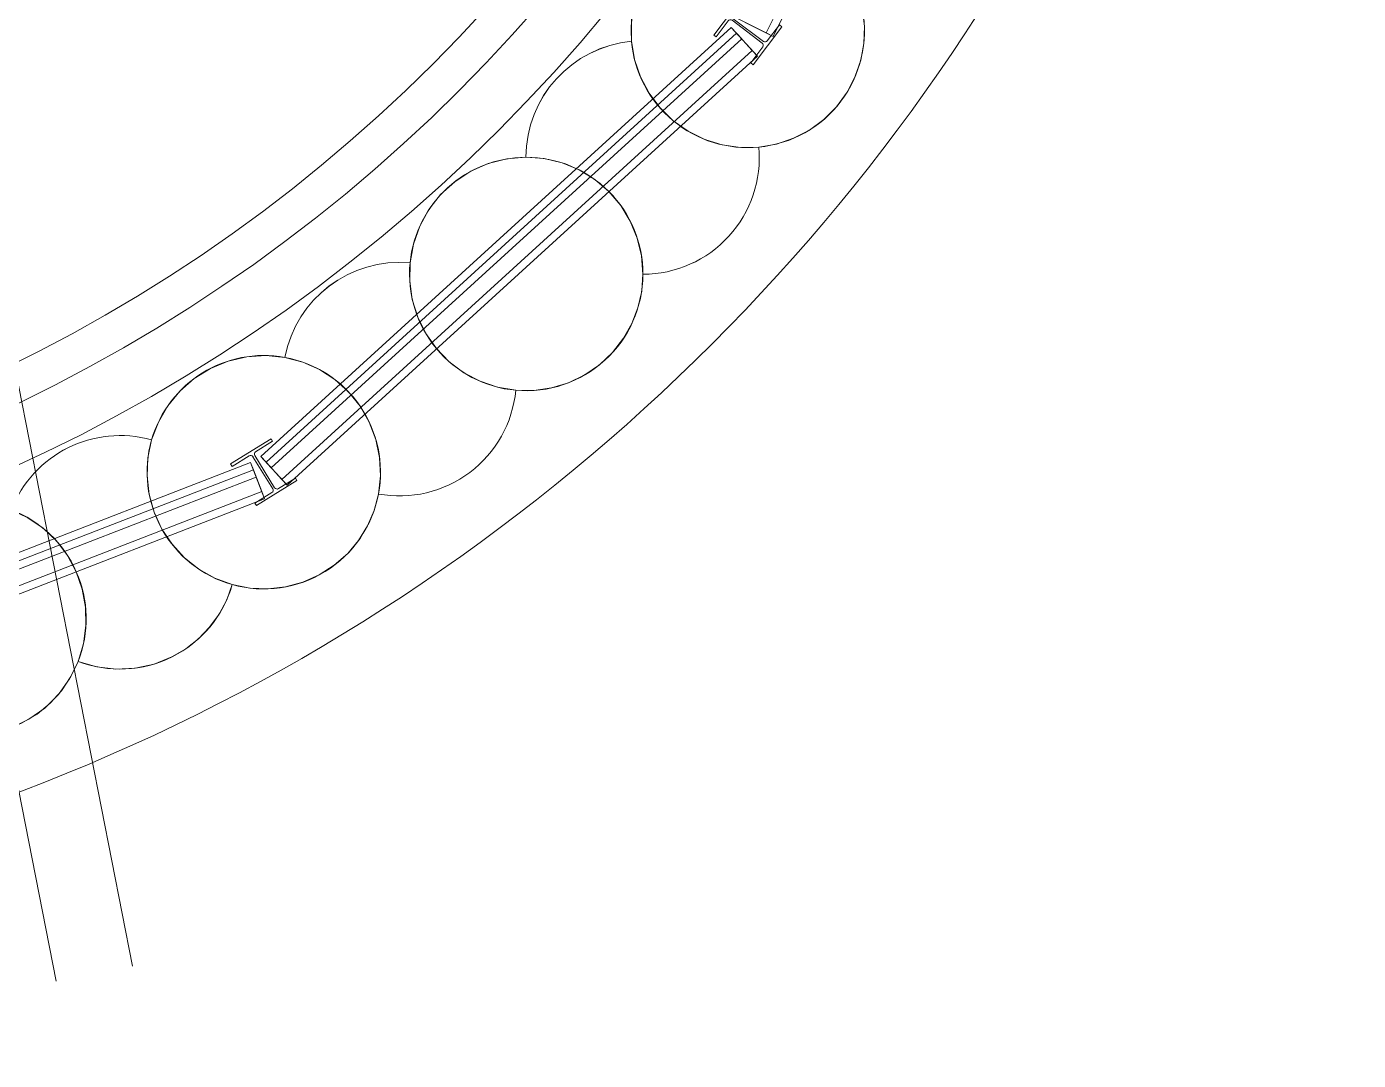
# Model space of a CAD drawing. Header units: metres. Extents: x 1753726 to 1755216, y 5920592 to 5921703.
# Drawn here: x 1754508.888 to 1754513.167, y 5921233.554 to 5921236.874 of the extents above; entities that cross this region are included whole.
import ezdxf

# ---------------------------------------------------------------- set-up
doc = ezdxf.new("R2010")
doc.units = ezdxf.units.M
doc.linetypes.add('HIDDEN2', pattern=[4.7625, 3.175, -1.5875])
for name, color, linetype, lineweight in [('A-FLOR-____-OTLN', 9, 'Continuous', 9), ('A-WALL-____-OTLN', 2, 'Continuous', 9), ('P-PIPE-____-OTLN', 6, 'HIDDEN2', 18), ('S-BEAM-____-OTLN', 7, 'Continuous', 9), ('S-FNDN-____-OTLN', 7, 'Continuous', 9)]:
    doc.layers.add(name, color=color, linetype=linetype, lineweight=lineweight)

# ---------------------------------------------------------------- blocks, each defined once
blk = doc.blocks.new('308492-ARUP-TUTB-MOD-0001_rvt-1-X-ARUP-GL-HERNE_BAY_ALIGNMENT')
at = {"layer": 'P-PIPE-____-OTLN'}
for p, q in [((1754522.9893, 5921163.7571), (1754508.3451, 5921238.3533)), ((1754522.7439, 5921163.709), (1754508.0998, 5921238.3052))]:
    blk.add_line(p, q, dxfattribs=at)
blk = doc.blocks.new('Arup_Beam_Steel I Section_UC_AU1 - 150UC30-4470266-X-ARUP-GL-HERNE_BAY_ALIGNMENT')
at = {"layer": 'S-BEAM-____-OTLN'}
for p, q in [((1754511.188, 5921236.9694), (1754511.0958, 5921236.8473)), ((1754511.0958, 5921236.8473), (1754511.188, 5921236.9694)), ((1754511.1567, 5921236.9124), (1754511.1955, 5921236.9637)), ((1754511.1955, 5921236.9637), (1754511.1567, 5921236.9124)), ((1754511.1955, 5921236.9637), (1754511.188, 5921236.9694)), ((1754511.188, 5921236.9694), (1754511.1955, 5921236.9637)), ((1754511.1033, 5921236.8416), (1754511.142, 5921236.8929)), ((1754511.142, 5921236.8929), (1754511.1033, 5921236.8416)), ((1754511.1545, 5921236.8947), (1754511.2514, 5921236.8215)), ((1754511.2514, 5921236.8215), (1754511.1545, 5921236.8947)), ((1754511.2553, 5921236.8268), (1754511.1585, 5921236.8999)), ((1754511.1585, 5921236.8999), (1754511.2553, 5921236.8268)), ((1754511.3065, 5921236.8798), (1754511.2678, 5921236.8285)), ((1754511.2678, 5921236.8285), (1754511.3065, 5921236.8798)), ((1754511.314, 5921236.8742), (1754511.3065, 5921236.8798)), ((1754511.3065, 5921236.8798), (1754511.314, 5921236.8742)), ((1754511.0958, 5921236.8473), (1754511.1033, 5921236.8416)), ((1754511.1033, 5921236.8416), (1754511.0958, 5921236.8473)), ((1754511.2218, 5921236.7521), (1754511.314, 5921236.8742)), ((1754511.314, 5921236.8742), (1754511.2218, 5921236.7521)), ((1754511.2531, 5921236.809), (1754511.2143, 5921236.7577)), ((1754511.2143, 5921236.7577), (1754511.2531, 5921236.809)), ((1754511.2143, 5921236.7577), (1754511.2218, 5921236.7521)), ((1754511.2218, 5921236.7521), (1754511.2143, 5921236.7577))]:
    blk.add_line(p, q, dxfattribs=at)
for centre, major_axis, start_param, end_param in [((1754511.1491, 5921236.8876), (-0.0033, 0.00827), 5.256962, 6.827759), ((1754511.1491, 5921236.8876), (-0.0033, 0.00827), 5.256962, 6.827759), ((1754511.1638, 5921236.907), (-0.00062, 0.00888), 0.854698, 2.425494), ((1754511.1638, 5921236.907), (-0.00062, 0.00888), 0.854698, 2.425494), ((1754511.246, 5921236.8144), (-0.00062, 0.00888), 3.996291, 5.567087), ((1754511.246, 5921236.8144), (-0.00062, 0.00888), 3.996291, 5.567087), ((1754511.2607, 5921236.8339), (-0.00239, 0.00857), 2.223048, 3.793845), ((1754511.2607, 5921236.8339), (-0.00239, 0.00857), 2.223048, 3.793845)]:
    blk.add_ellipse(centre, major_axis=major_axis, ratio=1, start_param=start_param, end_param=end_param, dxfattribs=at)
blk = doc.blocks.new('Arup_Beam_Steel I Section_UC_AU1 - 150UC30-4470267-X-ARUP-GL-HERNE_BAY_ALIGNMENT')
at = {"layer": 'S-BEAM-____-OTLN'}
for p, q in [((1754509.6735, 5921235.5507), (1754509.5434, 5921235.4702)), ((1754509.5434, 5921235.4702), (1754509.6735, 5921235.5507)), ((1754509.6785, 5921235.5427), (1754509.6735, 5921235.5507)), ((1754509.6735, 5921235.5507), (1754509.6785, 5921235.5427)), ((1754509.6238, 5921235.5089), (1754509.6785, 5921235.5427)), ((1754509.6785, 5921235.5427), (1754509.6238, 5921235.5089)), ((1754509.5434, 5921235.4702), (1754509.5484, 5921235.4622)), ((1754509.5484, 5921235.4622), (1754509.5434, 5921235.4702)), ((1754509.5484, 5921235.4622), (1754509.6031, 5921235.4961)), ((1754509.6031, 5921235.4961), (1754509.5484, 5921235.4622)), ((1754509.6153, 5921235.4932), (1754509.6792, 5921235.39)), ((1754509.6792, 5921235.39), (1754509.6153, 5921235.4932)), ((1754509.6848, 5921235.3934), (1754509.6209, 5921235.4966)), ((1754509.6209, 5921235.4966), (1754509.6848, 5921235.3934)), ((1754509.7518, 5921235.4244), (1754509.6971, 5921235.3905)), ((1754509.6971, 5921235.3905), (1754509.7518, 5921235.4244)), ((1754509.7567, 5921235.4164), (1754509.7518, 5921235.4244)), ((1754509.7518, 5921235.4244), (1754509.7567, 5921235.4164)), ((1754509.6763, 5921235.3777), (1754509.6217, 5921235.3439)), ((1754509.6217, 5921235.3439), (1754509.6763, 5921235.3777)), ((1754509.6266, 5921235.3359), (1754509.7567, 5921235.4164)), ((1754509.7567, 5921235.4164), (1754509.6266, 5921235.3359)), ((1754509.6217, 5921235.3439), (1754509.6266, 5921235.3359)), ((1754509.6266, 5921235.3359), (1754509.6217, 5921235.3439))]:
    blk.add_line(p, q, dxfattribs=at)
for centre, major_axis, start_param, end_param in [((1754509.6285, 5921235.5013), (-0.00778, 0.00433), 5.774986, 7.345783), ((1754509.6285, 5921235.5013), (-0.00778, 0.00433), 5.774986, 7.345783), ((1754509.6078, 5921235.4885), (-0.00889, 0.0004), 3.740543, 5.311339), ((1754509.6078, 5921235.4885), (-0.00889, 0.0004), 3.740543, 5.311339), ((1754509.6717, 5921235.3853), (0.0082, 0.00346), 4.867099, 6.437895), ((1754509.6717, 5921235.3853), (0.0082, 0.00346), 4.867099, 6.437895), ((1754509.6924, 5921235.3981), (0.00433, 0.00778), 2.633394, 4.20419), ((1754509.6924, 5921235.3981), (0.00433, 0.00778), 2.633394, 4.20419)]:
    blk.add_ellipse(centre, major_axis=major_axis, ratio=1, start_param=start_param, end_param=end_param, dxfattribs=at)
blk = doc.blocks.new('308492-ARUP-STTW-MOD-0300_rvt-1-X-ARUP-GL-HERNE_BAY_ALIGNMENT')
at = {"layer": 'A-FLOR-____-OTLN'}
blk.add_arc((1754506.6363, 5921240.3108), 5.33, 180, 0, dxfattribs=at)
blk.add_arc((1754506.6363, 5921240.3108), 5.33, 180, 0, dxfattribs=at)
at = {"layer": 'A-WALL-____-OTLN'}
for p, q in [((1754511.264, 5921236.8543), (1754512.1778, 5921238.6894)), ((1754511.2864, 5921236.8432), (1754512.2002, 5921238.6783)), ((1754512.2002, 5921238.6783), (1754511.2864, 5921236.8432)), ((1754511.2864, 5921236.8432), (1754511.1745, 5921236.8989)), ((1754511.264, 5921236.8543), (1754511.1969, 5921236.8878)), ((1754511.1517, 5921236.872), (1754509.6404, 5921235.4943)), ((1754509.6404, 5921235.4943), (1754511.1517, 5921236.872)), ((1754511.1517, 5921236.872), (1754509.6404, 5921235.4943)), ((1754509.6404, 5921235.4943), (1754511.1517, 5921236.872)), ((1754511.1685, 5921236.8536), (1754509.6573, 5921235.4759)), ((1754511.1854, 5921236.8351), (1754509.6741, 5921235.4574)), ((1754509.6741, 5921235.4574), (1754511.1854, 5921236.8351)), ((1754511.1517, 5921236.872), (1754511.2359, 5921236.7797)), ((1754511.1517, 5921236.872), (1754511.1685, 5921236.8536)), ((1754511.1517, 5921236.872), (1754511.1854, 5921236.8351)), ((1754511.1854, 5921236.8351), (1754511.1517, 5921236.872)), ((1754511.2191, 5921236.7981), (1754511.1685, 5921236.8536)), ((1754511.2864, 5921236.8432), (1754511.264, 5921236.8543)), ((1754509.7078, 5921235.4204), (1754511.2191, 5921236.7981)), ((1754511.2191, 5921236.7981), (1754511.2359, 5921236.7797)), ((1754509.7246, 5921235.402), (1754511.2359, 5921236.7797)), ((1754511.2359, 5921236.7797), (1754509.7246, 5921235.402)), ((1754509.6074, 5921235.4742), (1754507.6959, 5921234.7337)), ((1754507.6959, 5921234.7337), (1754509.6074, 5921235.4742)), ((1754509.6074, 5921235.4742), (1754507.6959, 5921234.7337)), ((1754507.6959, 5921234.7337), (1754509.6074, 5921235.4742)), ((1754509.6074, 5921235.4742), (1754509.6526, 5921235.3577)), ((1754509.6074, 5921235.4742), (1754509.6165, 5921235.4509)), ((1754509.6074, 5921235.4742), (1754509.6255, 5921235.4276)), ((1754509.6255, 5921235.4276), (1754509.6074, 5921235.4742)), ((1754509.7246, 5921235.402), (1754509.6404, 5921235.4943)), ((1754509.6573, 5921235.4759), (1754509.6404, 5921235.4943)), ((1754509.6741, 5921235.4574), (1754509.6404, 5921235.4943)), ((1754509.6741, 5921235.4574), (1754509.6404, 5921235.4943)), ((1754509.7078, 5921235.4204), (1754509.6573, 5921235.4759)), ((1754509.6165, 5921235.4509), (1754507.7049, 5921234.7104)), ((1754509.6255, 5921235.4276), (1754507.7139, 5921234.6871)), ((1754507.7139, 5921234.6871), (1754509.6255, 5921235.4276)), ((1754509.6436, 5921235.381), (1754509.6165, 5921235.4509)), ((1754509.7246, 5921235.402), (1754509.7078, 5921235.4204)), ((1754507.732, 5921234.6404), (1754509.6436, 5921235.381)), ((1754509.6436, 5921235.381), (1754509.6526, 5921235.3577)), ((1754507.741, 5921234.6171), (1754509.6526, 5921235.3577)), ((1754509.6526, 5921235.3577), (1754507.741, 5921234.6171))]:
    blk.add_line(p, q, dxfattribs=at)
at = {"layer": 'S-BEAM-____-OTLN'}
for radius in [5.33, 5.33, 5.33, 5.33, 5.03, 5.03, 5.03, 5.03]:
    blk.add_arc((1754506.6363, 5921240.3108), radius, 180, 0, dxfattribs=at)
at = {"layer": 'S-FNDN-____-OTLN', "flags": 128}
for points in [[(1754510.8314, 5921236.8272), (1754510.8309, 5921236.8881), (1754510.8403, 5921236.9484), (1754510.8593, 5921237.0063)], [(1754510.8593, 5921237.0063), (1754510.8403, 5921236.9484), (1754510.8309, 5921236.8881), (1754510.8314, 5921236.8272)], [(1754511.5737, 5921236.9285), (1754511.5797, 5921236.8745), (1754511.5777, 5921236.8201), (1754511.5679, 5921236.7667), (1754511.5505, 5921236.7151)], [(1754511.5505, 5921236.7151), (1754511.5679, 5921236.7667), (1754511.5777, 5921236.8201), (1754511.5797, 5921236.8745), (1754511.5737, 5921236.9285)], [(1754511.2406, 5921236.4874), (1754511.1815, 5921236.4864), (1754511.1231, 5921236.4948), (1754511.0666, 5921236.5121), (1754511.0136, 5921236.5382), (1754510.9653, 5921236.5722), (1754510.923, 5921236.6134), (1754510.8877, 5921236.6607), (1754510.8602, 5921236.713), (1754510.8413, 5921236.7689), (1754510.8314, 5921236.8272)], [(1754510.8314, 5921236.8272), (1754510.8413, 5921236.7689), (1754510.8602, 5921236.713), (1754510.8877, 5921236.6607), (1754510.923, 5921236.6134), (1754510.9653, 5921236.5722), (1754511.0136, 5921236.5382), (1754511.0666, 5921236.5121), (1754511.1231, 5921236.4948), (1754511.1815, 5921236.4864), (1754511.2406, 5921236.4874)], [(1754511.5505, 5921236.7151), (1754511.5241, 5921236.6639), (1754511.4902, 5921236.6173), (1754511.4495, 5921236.5765), (1754511.4031, 5921236.5423), (1754511.3519, 5921236.5157), (1754511.2974, 5921236.4973), (1754511.2406, 5921236.4874)], [(1754511.2406, 5921236.4874), (1754511.2974, 5921236.4973), (1754511.3519, 5921236.5157), (1754511.4031, 5921236.5423), (1754511.4495, 5921236.5765), (1754511.4902, 5921236.6173), (1754511.5241, 5921236.6639), (1754511.5505, 5921236.7151)], [(1754510.1802, 5921236.2866), (1754510.2182, 5921236.3349), (1754510.2635, 5921236.3764), (1754510.315, 5921236.41), (1754510.3713, 5921236.4346), (1754510.4309, 5921236.4498), (1754510.4921, 5921236.455)], [(1754510.4921, 5921236.455), (1754510.4309, 5921236.4498), (1754510.3713, 5921236.4346), (1754510.315, 5921236.41), (1754510.2635, 5921236.3764), (1754510.2182, 5921236.3349), (1754510.1802, 5921236.2866)], [(1754510.4921, 5921236.455), (1754510.551, 5921236.4505), (1754510.6084, 5921236.4368), (1754510.663, 5921236.4143), (1754510.7134, 5921236.3835), (1754510.7583, 5921236.3451), (1754510.7967, 5921236.3002), (1754510.8275, 5921236.2498), (1754510.85, 5921236.1952), (1754510.8637, 5921236.1378), (1754510.8682, 5921236.0789)], [(1754510.8682, 5921236.0789), (1754510.8637, 5921236.1378), (1754510.85, 5921236.1952), (1754510.8275, 5921236.2498), (1754510.7967, 5921236.3002), (1754510.7583, 5921236.3451), (1754510.7134, 5921236.3835), (1754510.663, 5921236.4143), (1754510.6084, 5921236.4368), (1754510.551, 5921236.4505), (1754510.4921, 5921236.455)], [(1754510.1199, 5921236.1156), (1754510.1306, 5921236.1757), (1754510.1509, 5921236.2331), (1754510.1802, 5921236.2866)], [(1754510.1802, 5921236.2866), (1754510.1509, 5921236.2331), (1754510.1306, 5921236.1757), (1754510.1199, 5921236.1156)], [(1754510.4597, 5921235.7065), (1754510.4014, 5921235.7164), (1754510.3455, 5921235.7353), (1754510.2932, 5921235.7628), (1754510.2458, 5921235.7981), (1754510.2047, 5921235.8404), (1754510.1706, 5921235.8887), (1754510.1446, 5921235.9417), (1754510.1272, 5921235.9981), (1754510.1189, 5921236.0566), (1754510.1199, 5921236.1156)], [(1754510.1199, 5921236.1156), (1754510.1189, 5921236.0566), (1754510.1272, 5921235.9981), (1754510.1446, 5921235.9417), (1754510.1706, 5921235.8887), (1754510.2047, 5921235.8404), (1754510.2458, 5921235.7981), (1754510.2932, 5921235.7628), (1754510.3455, 5921235.7353), (1754510.4014, 5921235.7164), (1754510.4597, 5921235.7065)], [(1754510.8682, 5921236.0789), (1754510.8641, 5921236.0247), (1754510.8522, 5921235.9716), (1754510.8327, 5921235.9208), (1754510.8061, 5921235.8733)], [(1754510.8061, 5921235.8733), (1754510.8327, 5921235.9208), (1754510.8522, 5921235.9716), (1754510.8641, 5921236.0247), (1754510.8682, 5921236.0789)], [(1754510.8061, 5921235.8733), (1754510.7707, 5921235.8278), (1754510.7288, 5921235.7883), (1754510.6814, 5921235.7556), (1754510.6294, 5921235.7306), (1754510.5743, 5921235.7139), (1754510.5173, 5921235.7057), (1754510.4597, 5921235.7065)], [(1754510.4597, 5921235.7065), (1754510.5173, 5921235.7057), (1754510.5743, 5921235.7139), (1754510.6294, 5921235.7306), (1754510.6814, 5921235.7556), (1754510.7288, 5921235.7883), (1754510.7707, 5921235.8278), (1754510.8061, 5921235.8733)], [(1754509.3804, 5921235.7039), (1754509.4266, 5921235.7445), (1754509.4788, 5921235.7769), (1754509.5356, 5921235.8004), (1754509.5955, 5921235.8143), (1754509.6568, 5921235.8182), (1754509.7179, 5921235.8121)], [(1754509.7179, 5921235.8121), (1754509.6568, 5921235.8182), (1754509.5955, 5921235.8143), (1754509.5356, 5921235.8004), (1754509.4788, 5921235.7769), (1754509.4266, 5921235.7445), (1754509.3804, 5921235.7039)], [(1754509.7179, 5921235.8121), (1754509.775, 5921235.7969), (1754509.8289, 5921235.7729), (1754509.8785, 5921235.7407), (1754509.9223, 5921235.7012), (1754509.9594, 5921235.6552), (1754509.9889, 5921235.604), (1754510.0099, 5921235.5488), (1754510.022, 5921235.491), (1754510.0249, 5921235.432), (1754510.0185, 5921235.3733)], [(1754510.0185, 5921235.3733), (1754510.0249, 5921235.432), (1754510.022, 5921235.491), (1754510.0099, 5921235.5488), (1754509.9889, 5921235.604), (1754509.9594, 5921235.6552), (1754509.9223, 5921235.7012), (1754509.8785, 5921235.7407), (1754509.8289, 5921235.7729), (1754509.775, 5921235.7969), (1754509.7179, 5921235.8121)], [(1754509.2897, 5921235.5469), (1754509.3112, 5921235.604), (1754509.3418, 5921235.6568), (1754509.3804, 5921235.7039)], [(1754509.3804, 5921235.7039), (1754509.3418, 5921235.6568), (1754509.3112, 5921235.604), (1754509.2897, 5921235.5469)], [(1754509.5485, 5921235.0823), (1754509.4931, 5921235.1027), (1754509.4416, 5921235.1316), (1754509.3952, 5921235.1682), (1754509.3552, 5921235.2117), (1754509.3225, 5921235.2608), (1754509.2979, 5921235.3145), (1754509.282, 5921235.3714), (1754509.2753, 5921235.4301), (1754509.2779, 5921235.4891), (1754509.2897, 5921235.5469)], [(1754509.2897, 5921235.5469), (1754509.2779, 5921235.4891), (1754509.2753, 5921235.4301), (1754509.282, 5921235.3714), (1754509.2979, 5921235.3145), (1754509.3225, 5921235.2608), (1754509.3552, 5921235.2117), (1754509.3952, 5921235.1682), (1754509.4416, 5921235.1316), (1754509.4931, 5921235.1027), (1754509.5485, 5921235.0823)], [(1754510.0185, 5921235.3733), (1754510.0045, 5921235.3208), (1754509.983, 5921235.2708), (1754509.9546, 5921235.2245), (1754509.9197, 5921235.1827)], [(1754509.9197, 5921235.1827), (1754509.9546, 5921235.2245), (1754509.983, 5921235.2708), (1754510.0045, 5921235.3208), (1754510.0185, 5921235.3733)], [(1754508.8388, 5921235.3224), (1754508.8921, 5921235.297), (1754508.9407, 5921235.2635), (1754508.9835, 5921235.2228), (1754509.0194, 5921235.1759), (1754509.0474, 5921235.1239), (1754509.0669, 5921235.0681), (1754509.0775, 5921235.01), (1754509.0787, 5921234.951), (1754509.0707, 5921234.8924), (1754509.0536, 5921234.8359)], [(1754509.0536, 5921234.8359), (1754509.0707, 5921234.8924), (1754509.0787, 5921234.951), (1754509.0775, 5921235.01), (1754509.0669, 5921235.0681), (1754509.0474, 5921235.1239), (1754509.0194, 5921235.1759), (1754508.9835, 5921235.2228), (1754508.9407, 5921235.2635), (1754508.8921, 5921235.297), (1754508.8388, 5921235.3224)], [(1754509.9197, 5921235.1827), (1754509.8766, 5921235.1444), (1754509.8281, 5921235.1133), (1754509.7755, 5921235.0899), (1754509.7198, 5921235.0748), (1754509.6626, 5921235.0685), (1754509.605, 5921235.071), (1754509.5485, 5921235.0823)], [(1754509.5485, 5921235.0823), (1754509.605, 5921235.071), (1754509.6626, 5921235.0685), (1754509.7198, 5921235.0748), (1754509.7755, 5921235.0899), (1754509.8281, 5921235.1133), (1754509.8766, 5921235.1444), (1754509.9197, 5921235.1827)], [(1754509.5485, 5921235.0823), (1754509.5308, 5921235.0336), (1754509.5065, 5921234.9878), (1754509.4761, 5921234.9458), (1754509.4403, 5921234.9084), (1754509.3996, 5921234.8763), (1754509.3549, 5921234.8501)], [(1754509.3549, 5921234.8501), (1754509.3996, 5921234.8763), (1754509.4403, 5921234.9084), (1754509.4761, 5921234.9458), (1754509.5065, 5921234.9878), (1754509.5308, 5921235.0336), (1754509.5485, 5921235.0823)], [(1754509.0534, 5921234.8354), (1754509.0261, 5921234.7798), (1754508.99, 5921234.7294), (1754508.9461, 5921234.6857), (1754508.8956, 5921234.6498), (1754508.8398, 5921234.6227), (1754508.7804, 5921234.6052), (1754508.7189, 5921234.5977), (1754508.657, 5921234.6004), (1754508.5964, 5921234.6133), (1754508.5387, 5921234.636)], [(1754508.5387, 5921234.636), (1754508.5964, 5921234.6133), (1754508.657, 5921234.6004), (1754508.7189, 5921234.5977), (1754508.7804, 5921234.6052), (1754508.8398, 5921234.6227), (1754508.8956, 5921234.6498), (1754508.9461, 5921234.6857), (1754508.99, 5921234.7294), (1754509.0261, 5921234.7798), (1754509.0534, 5921234.8354)], [(1754509.0536, 5921234.8359), (1754509.0302, 5921234.7868), (1754509, 5921234.7416), (1754508.9635, 5921234.7013), (1754508.9215, 5921234.6667)], [(1754508.9215, 5921234.6667), (1754508.9635, 5921234.7013), (1754509, 5921234.7416), (1754509.0302, 5921234.7868), (1754509.0536, 5921234.8359)], [(1754509.3549, 5921234.8501), (1754509.2973, 5921234.8272), (1754509.2367, 5921234.8141), (1754509.1747, 5921234.8112), (1754509.1132, 5921234.8186), (1754509.0536, 5921234.8359)], [(1754509.0536, 5921234.8359), (1754509.1132, 5921234.8186), (1754509.1747, 5921234.8112), (1754509.2367, 5921234.8141), (1754509.2973, 5921234.8272), (1754509.3549, 5921234.8501)], [(1754508.9215, 5921234.6667), (1754508.8721, 5921234.637), (1754508.8187, 5921234.6153), (1754508.7627, 5921234.602), (1754508.7052, 5921234.5974), (1754508.6478, 5921234.6017), (1754508.5917, 5921234.6147), (1754508.5382, 5921234.6362)], [(1754508.5382, 5921234.6362), (1754508.5917, 5921234.6147), (1754508.6478, 5921234.6017), (1754508.7052, 5921234.5974), (1754508.7627, 5921234.602), (1754508.8187, 5921234.6153), (1754508.8721, 5921234.637), (1754508.9215, 5921234.6667)]]:
    blk.add_lwpolyline(points, dxfattribs=at)
at = {"layer": 'S-FNDN-____-OTLN'}
for centre, radius, start, end in [((1754506.6363, 5921240.3108), 6.3, 180, 0), ((1754506.6363, 5921240.3108), 6.3, 180, 0), ((1754506.6363, 5921240.3108), 5.15, 180, 0), ((1754506.6363, 5921240.3108), 5.15, 180, 0), ((1754511.2049, 5921236.8607), 0.375, 100.7532, 185.1291), ((1754511.2049, 5921236.8607), 0.375, 275.4591, 10.4232), ((1754511.2049, 5921236.8607), 0.375, 275.4591, 10.4232), ((1754510.8671, 5921236.4539), 0.375, 95.4591, 179.835), ((1754510.8671, 5921236.4539), 0.375, 95.4591, 179.835), ((1754511.2049, 5921236.8607), 0.375, 185.1291, 275.4591), ((1754510.4932, 5921236.08), 0.375, 90.165, 174.5409), ((1754510.4932, 5921236.08), 0.375, 90.165, 174.5409), ((1754510.4932, 5921236.08), 0.375, 359.835, 90.165), ((1754510.4932, 5921236.08), 0.375, 359.835, 90.165), ((1754510.8671, 5921236.4539), 0.375, 270.165, 5.1291), ((1754510.8671, 5921236.4539), 0.375, 270.165, 5.1291), ((1754510.0863, 5921235.7421), 0.375, 84.8709, 169.2468), ((1754510.0863, 5921235.7421), 0.375, 84.8709, 169.2468), ((1754510.4932, 5921236.08), 0.375, 174.5409, 264.8709), ((1754510.4932, 5921236.08), 0.375, 264.8709, 359.835), ((1754509.6501, 5921235.4433), 0.375, 79.5768, 163.9526), ((1754509.6501, 5921235.4433), 0.375, 79.5768, 163.9526), ((1754509.6501, 5921235.4433), 0.375, 349.2468, 79.5768), ((1754510.0863, 5921235.7421), 0.375, 259.5768, 354.5409), ((1754510.0863, 5921235.7421), 0.375, 259.5768, 354.5409), ((1754509.1881, 5921235.186), 0.375, 74.2827, 158.6585), ((1754509.1881, 5921235.186), 0.375, 74.2827, 158.6585), ((1754509.6501, 5921235.4433), 0.375, 163.9526, 254.2827), ((1754509.6501, 5921235.4433), 0.375, 163.9526, 254.2827), ((1754509.6501, 5921235.4433), 0.375, 254.2827, 349.2468), ((1754509.6501, 5921235.4433), 0.375, 254.2827, 349.2468), ((1754508.7044, 5921234.9724), 0.375, 338.6585, 68.9885)]:
    blk.add_arc(centre, radius, start, end, dxfattribs=at)
for centre, major_axis, start_param, end_param in [((1754511.2049, 5921236.8607), (0.2791, 0.2505), 1.027015, 2.499652), ((1754510.8671, 5921236.4539), (-0.3143, 0.2045), 5.384552, 6.857188), ((1754510.8671, 5921236.4539), (-0.3143, 0.2045), 5.384552, 6.857188), ((1754511.2049, 5921236.8607), (0.1525, 0.3426), 2.079204, 3.65576), ((1754510.8671, 5921236.4539), (0.3008, 0.2239), 4.075364, 5.7328), ((1754510.8671, 5921236.4539), (0.3008, 0.2239), 4.075364, 5.7328), ((1754510.0863, 5921235.7421), (-0.1118, 0.358), 5.891056, 7.363693), ((1754510.0863, 5921235.7421), (-0.1118, 0.358), 5.891056, 7.363693), ((1754510.4932, 5921236.08), (-0.0915, 0.3637), 1.229155, 2.805711), ((1754510.4932, 5921236.08), (-0.3537, 0.1246), 1.820038, 3.477474), ((1754509.6501, 5921235.4433), (-0.3132, 0.2062), 3.53627, 5.112826), ((1754510.0863, 5921235.7421), (0.3143, 0.2045), 3.953586, 5.611023), ((1754510.0863, 5921235.7421), (0.3143, 0.2045), 3.953586, 5.611023), ((1754509.1881, 5921235.186), (0.3704, 0.0586), 1.139635, 2.612272), ((1754509.1881, 5921235.186), (0.3704, 0.0586), 1.139635, 2.612272), ((1754508.7044, 5921234.9724), (-0.2992, 0.2261), 3.416121, 4.992677), ((1754509.1881, 5921235.186), (-0.1291, 0.3521), 2.423516, 4.080952), ((1754509.1881, 5921235.186), (-0.2124, 0.3091), 2.172835, 3.830271)]:
    blk.add_ellipse(centre, major_axis=major_axis, ratio=1, start_param=start_param, end_param=end_param, dxfattribs=at)
at = {"layer": 'S-BEAM-____-OTLN'}
for name in ['Arup_Beam_Steel I Section_UC_AU1 - 150UC30-4470266-X-ARUP-GL-HERNE_BAY_ALIGNMENT', 'Arup_Beam_Steel I Section_UC_AU1 - 150UC30-4470267-X-ARUP-GL-HERNE_BAY_ALIGNMENT']:
    blk.add_blockref(name, (0, 0), dxfattribs=at)

msp = doc.modelspace()

# ---------------------------------------------------------------- block references
for name in ['308492-ARUP-TUTB-MOD-0001_rvt-1-X-ARUP-GL-HERNE_BAY_ALIGNMENT', '308492-ARUP-STTW-MOD-0300_rvt-1-X-ARUP-GL-HERNE_BAY_ALIGNMENT']:
    msp.add_blockref(name, (0, 0))

doc.saveas('drawing.dxf')
